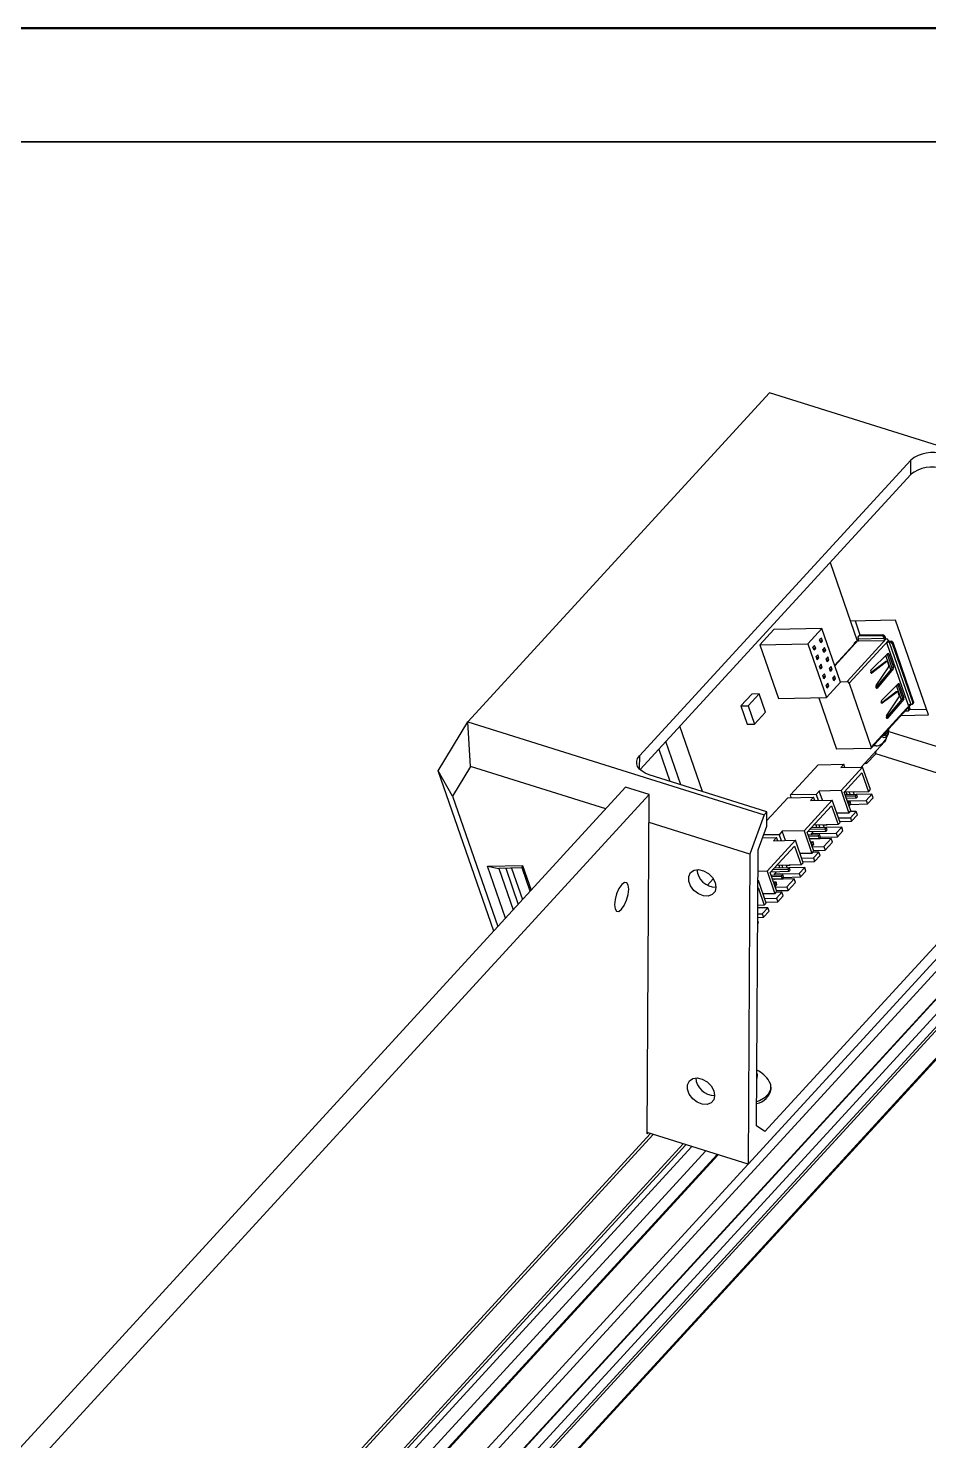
# Model space of a CAD drawing. Header units: millimetres. Extents: x -11 to 294, y 0 to 216.
# Drawn here: x 49.2 to 99.5, y 136.9 to 215.9 of the extents above; entities that cross this region are included whole.
import ezdxf

# ---------------------------------------------------------------- set-up
doc = ezdxf.new("R2010")
doc.units = ezdxf.units.MM
doc.layers.add('PAGE_BORDER', color=7, linetype='Continuous')

msp = doc.modelspace()

# ---------------------------------------------------------------- linework, layer by layer
at = {"color": 7, "linetype": 'Continuous', "lineweight": 50}
msp.add_line((0, 215.9), (279.4, 215.9), dxfattribs=at)
at = {"color": 7, "linetype": 'Continuous', "lineweight": 25}
for p, q in [((73.745, 177.108), (90.61, 195.5)), ((101.392, 192.115), (90.61, 195.5)), ((83.329, 175.198), (98.503, 191.746)), ((98.498, 190.933), (98.503, 191.746)), ((83.366, 174.43), (98.498, 190.933)), ((93.992, 186.019), (95.509, 181.637)), ((97.658, 182.787), (95.129, 182.734)), ((95.681, 181.947), (95.406, 182.74)), ((99.491, 177.493), (97.658, 182.787)), ((90.848, 182.264), (90.065, 181.41)), ((93.536, 182.32), (90.848, 182.264)), ((93.536, 182.32), (92.753, 181.466)), ((93.503, 181.792), (93.409, 181.689)), ((93.563, 181.62), (93.503, 181.792)), ((94.576, 179.315), (93.536, 182.32)), ((94.945, 179.356), (97.137, 181.747)), ((95.552, 181.807), (95.572, 181.75)), ((95.609, 181.928), (95.562, 181.877)), ((95.572, 181.75), (97.019, 181.781)), ((95.653, 181.946), (95.606, 181.895)), ((96.886, 181.922), (95.606, 181.895)), ((96.933, 181.973), (95.653, 181.946)), ((96.933, 181.973), (96.886, 181.922)), ((97.046, 181.889), (96.999, 181.838)), ((96.999, 181.838), (97.019, 181.781)), ((97.095, 181.746), (97.001, 181.643)), ((97.046, 181.889), (97.095, 181.746)), ((97.095, 181.746), (97.137, 181.747)), ((90.065, 181.41), (92.753, 181.466)), ((90.065, 181.41), (91.106, 178.404)), ((92.753, 181.466), (93.793, 178.461)), ((93.127, 181.382), (93.033, 181.279)), ((93.093, 181.108), (93.033, 181.279)), ((93.187, 181.21), (93.058, 181.207)), ((93.093, 181.108), (93.187, 181.21)), ((93.187, 181.21), (93.127, 181.382)), ((93.469, 181.517), (93.409, 181.689)), ((93.563, 181.62), (93.434, 181.617)), ((93.469, 181.517), (93.563, 181.62)), ((93.686, 181.262), (93.592, 181.16)), ((93.652, 180.988), (93.592, 181.16)), ((93.746, 181.09), (93.617, 181.088)), ((93.652, 180.988), (93.746, 181.09)), ((93.746, 181.09), (93.686, 181.262)), ((95.563, 181.696), (94.248, 180.262)), ((97.25, 181.663), (95.057, 179.272)), ((95.33, 181.442), (95.33, 181.442)), ((95.386, 181.563), (95.339, 181.512)), ((95.43, 181.581), (95.383, 181.53)), ((95.383, 181.53), (95.411, 181.53)), ((95.43, 181.581), (95.458, 181.582)), ((97.001, 181.643), (95.555, 181.613)), ((96.278, 179.988), (97.225, 180.929)), ((97.171, 181.517), (97.265, 181.62)), ((98.379, 178.026), (97.171, 181.517)), ((97.25, 181.663), (97.265, 181.62)), ((97.265, 181.62), (97.403, 181.623)), ((97.301, 181.57), (97.356, 181.571)), ((97.301, 181.57), (98.51, 178.079)), ((97.356, 181.571), (97.403, 181.623)), ((97.516, 181.539), (97.469, 181.487)), ((97.469, 181.487), (98.618, 178.167)), ((98.665, 178.219), (97.516, 181.539)), ((93.311, 180.852), (93.217, 180.75)), ((93.276, 180.578), (93.217, 180.75)), ((93.37, 180.681), (93.242, 180.678)), ((93.276, 180.578), (93.37, 180.681)), ((93.37, 180.681), (93.311, 180.852)), ((93.494, 180.323), (93.4, 180.22)), ((93.459, 180.049), (93.4, 180.22)), ((93.553, 180.151), (93.425, 180.148)), ((93.459, 180.049), (93.553, 180.151)), ((93.553, 180.151), (93.494, 180.323)), ((93.87, 180.733), (93.776, 180.63)), ((93.835, 180.458), (93.776, 180.63)), ((93.929, 180.561), (93.801, 180.558)), ((93.835, 180.458), (93.929, 180.561)), ((93.929, 180.561), (93.87, 180.733)), ((94.053, 180.203), (93.959, 180.101)), ((94.112, 180.031), (94.053, 180.203)), ((96.277, 179.861), (97.088, 180.473)), ((97.171, 180.475), (96.323, 179.834)), ((96.566, 179.133), (97.271, 180.186)), ((97.088, 180.473), (97.171, 180.475)), ((97.185, 180.48), (97.102, 180.478)), ((97.397, 180.013), (97.117, 180.822)), ((97.451, 180.154), (97.194, 180.898)), ((97.278, 180.272), (97.218, 180.447)), ((97.275, 180.905), (97.534, 180.156)), ((97.451, 180.154), (97.534, 180.156)), ((93.677, 179.793), (93.583, 179.691)), ((93.643, 179.519), (93.583, 179.691)), ((93.737, 179.622), (93.608, 179.619)), ((93.643, 179.519), (93.737, 179.622)), ((93.737, 179.622), (93.677, 179.793)), ((94.019, 179.929), (93.959, 180.101)), ((94.112, 180.031), (93.984, 180.029)), ((94.019, 179.929), (94.112, 180.031)), ((94.236, 179.674), (94.142, 179.571)), ((94.202, 179.399), (94.142, 179.571)), ((94.296, 179.502), (94.167, 179.499)), ((94.202, 179.399), (94.296, 179.502)), ((94.296, 179.502), (94.236, 179.674)), ((94.565, 179.348), (94.945, 179.356)), ((96.277, 179.862), (96.265, 179.896)), ((96.567, 179.023), (97.441, 180.064)), ((97.524, 180.066), (96.623, 178.991)), ((97.441, 180.064), (97.524, 180.066)), ((89.614, 178.659), (89.006, 177.996)), ((90.029, 178.668), (89.421, 178.005)), ((90.029, 178.668), (89.614, 178.659)), ((90.384, 177.645), (90.029, 178.668)), ((93.861, 179.264), (93.767, 179.161)), ((93.826, 178.99), (93.767, 179.161)), ((93.92, 179.092), (93.791, 179.089)), ((93.793, 178.461), (94.576, 179.315)), ((93.826, 178.99), (93.92, 179.092)), ((93.92, 179.092), (93.861, 179.264)), ((95.057, 179.272), (96.296, 175.694)), ((96.571, 179.013), (96.559, 179.047)), ((96.862, 178.172), (97.673, 178.784)), ((96.863, 178.3), (97.81, 179.24)), ((97.756, 178.786), (96.908, 178.146)), ((97.673, 178.784), (97.756, 178.786)), ((97.769, 178.791), (97.686, 178.789)), ((97.982, 178.324), (97.702, 179.133)), ((98.035, 178.466), (97.778, 179.209)), ((97.863, 178.583), (97.802, 178.759)), ((97.859, 179.216), (98.119, 178.467)), ((89.006, 177.996), (89.421, 178.005)), ((89.006, 177.996), (89.36, 176.973)), ((89.421, 178.005), (89.775, 176.981)), ((91.106, 178.404), (93.793, 178.461)), ((93.354, 178.452), (94.353, 175.567)), ((96.287, 175.625), (98.479, 178.016)), ((96.862, 178.173), (96.85, 178.207)), ((97.151, 177.444), (97.856, 178.497)), ((97.152, 177.334), (98.025, 178.376)), ((98.108, 178.377), (97.208, 177.303)), ((98.025, 178.376), (98.108, 178.377)), ((98.035, 178.466), (98.119, 178.467)), ((98.396, 177.802), (98.376, 177.86)), ((98.386, 177.733), (98.433, 177.784)), ((98.396, 177.802), (98.443, 177.854)), ((98.412, 177.943), (98.443, 177.854)), ((99.388, 177.792), (98.422, 177.772)), ((98.565, 178.08), (98.51, 178.079)), ((98.609, 178.098), (98.656, 178.149)), ((98.618, 178.167), (98.665, 178.219)), ((72.079, 174.373), (73.745, 177.108)), ((73.892, 174.605), (73.745, 177.108)), ((73.745, 177.108), (90.3, 171.909)), ((89.36, 176.973), (89.775, 176.981)), ((89.775, 176.981), (90.384, 177.645)), ((97.155, 177.325), (97.144, 177.359)), ((97.97, 177.461), (99.491, 177.493)), ((98.2, 177.712), (98.342, 177.715)), ((86.862, 173.209), (85.597, 176.863)), ((97.272, 176.57), (107.248, 173.437)), ((84.409, 175.567), (85.025, 173.785)), ((85.652, 173.589), (84.814, 176.009)), ((96.243, 175.607), (94.353, 175.567)), ((97.03, 175.995), (95.727, 174.574)), ((96.435, 175.786), (96.561, 175.761)), ((96.547, 175.323), (96.565, 175.488)), ((96.561, 175.761), (96.63, 175.763)), ((91.771, 173.017), (93.321, 174.708)), ((93.321, 174.708), (94.762, 174.738)), ((94.589, 174.55), (94.762, 174.738)), ((94.825, 174.555), (94.762, 174.738)), ((96.035, 174.765), (95.881, 174.741)), ((95.999, 174.87), (96.035, 174.765)), ((96.547, 175.323), (96.035, 174.765)), ((106.773, 172.112), (96.547, 175.323)), ((72.887, 172.956), (72.079, 174.373)), ((75.184, 165.404), (72.079, 174.373)), ((73.892, 174.605), (72.887, 172.956)), ((81.445, 172.233), (73.892, 174.605)), ((90.457, 172.08), (83.88, 174.145)), ((94.589, 174.55), (95.809, 174.576)), ((95.809, 174.576), (94.603, 173.261)), ((94.782, 173.18), (95.768, 174.256)), ((95.768, 174.256), (96.135, 173.197)), ((96.245, 173.317), (95.809, 174.576)), ((82.558, 173.446), (39.352, 126.325)), ((83.881, 173.031), (40.68, 125.915)), ((83.881, 173.031), (82.558, 173.446)), ((83.765, 154.065), (83.881, 173.031)), ((93.212, 173.047), (91.771, 173.017)), ((93.384, 173.235), (93.212, 173.047)), ((93.212, 173.047), (93.327, 172.715)), ((94.603, 173.261), (93.384, 173.235)), ((93.562, 172.72), (93.384, 173.235)), ((94.603, 173.261), (95.039, 172.002)), ((95.148, 172.121), (94.782, 173.18)), ((96.135, 173.197), (94.786, 173.169)), ((94.828, 173.046), (95.475, 173.059)), ((94.942, 173.048), (94.899, 173.171)), ((95.108, 173.052), (95.066, 173.175)), ((95.344, 173.057), (95.301, 173.179)), ((95.475, 173.059), (95.396, 172.974)), ((95.524, 172.916), (95.475, 173.059)), ((96.334, 173.059), (95.481, 173.041)), ((96.334, 173.059), (96.013, 172.709)), ((96.135, 173.197), (96.245, 173.317)), ((96.403, 172.859), (96.334, 173.059)), ((72.887, 172.956), (75.414, 165.655)), ((89.403, 152.36), (107.833, 172.461)), ((90.454, 171.581), (91.63, 172.863)), ((91.63, 172.863), (93.071, 172.894)), ((91.822, 172.867), (91.771, 173.017)), ((94.117, 172.731), (92.536, 171.007)), ((92.715, 170.926), (94.077, 172.412)), ((92.898, 172.706), (93.071, 172.894)), ((92.898, 172.706), (94.117, 172.731)), ((93.134, 172.711), (93.071, 172.894)), ((94.077, 172.412), (94.444, 171.353)), ((94.553, 171.472), (94.117, 172.731)), ((94.857, 172.963), (95.396, 172.974)), ((95.446, 172.831), (94.907, 172.819)), ((94.953, 172.687), (96.013, 172.709)), ((94.964, 172.655), (95.107, 172.658)), ((94.992, 172.572), (95.028, 172.573)), ((95.107, 172.658), (95.028, 172.573)), ((95.028, 172.573), (95.078, 172.429)), ((95.078, 172.429), (95.042, 172.429)), ((95.078, 172.429), (95.156, 172.515)), ((95.156, 172.515), (95.107, 172.658)), ((95.132, 172.489), (96.082, 172.509)), ((95.396, 172.974), (95.446, 172.831)), ((95.446, 172.831), (95.524, 172.916)), ((96.013, 172.709), (96.082, 172.509)), ((96.082, 172.509), (96.403, 172.859)), ((89.509, 169.701), (83.871, 171.471)), ((90.3, 171.909), (89.509, 169.701)), ((90.457, 172.08), (90.3, 171.909)), ((106.773, 172.112), (90.347, 154.198)), ((90.452, 171.267), (90.457, 172.08)), ((95.039, 172.002), (94.375, 171.988)), ((94.444, 171.353), (94.553, 171.472)), ((94.464, 171.73), (95.128, 171.744)), ((94.534, 171.53), (95.197, 171.544)), ((95.039, 172.002), (95.148, 172.121)), ((95.449, 172.094), (95.117, 172.087)), ((95.449, 172.094), (95.128, 171.744)), ((95.128, 171.744), (95.197, 171.544)), ((95.197, 171.544), (95.518, 171.894)), ((95.518, 171.894), (95.449, 172.094)), ((89.977, 169.942), (90.452, 171.267)), ((91.145, 170.793), (90.275, 170.775)), ((91.317, 170.981), (91.145, 170.793)), ((91.145, 170.793), (91.26, 170.461)), ((92.536, 171.007), (91.317, 170.981)), ((91.495, 170.466), (91.317, 170.981)), ((92.536, 171.007), (92.972, 169.747)), ((93.082, 169.867), (92.715, 170.926)), ((93.747, 170.978), (92.743, 170.957)), ((92.761, 170.791), (93.408, 170.805)), ((92.79, 170.708), (93.329, 170.72)), ((92.878, 171.104), (93.697, 171.121)), ((93.054, 170.963), (92.952, 170.852)), ((92.952, 170.852), (94.337, 170.882)), ((92.971, 170.796), (92.952, 170.852)), ((92.956, 171.189), (93.776, 171.206)), ((94.444, 171.353), (93.08, 171.324)), ((93.254, 171.195), (93.208, 171.327)), ((93.408, 170.805), (93.329, 170.72)), ((93.329, 170.72), (93.379, 170.577)), ((93.42, 171.199), (93.375, 171.33)), ((93.379, 170.577), (93.457, 170.662)), ((93.457, 170.662), (93.408, 170.805)), ((93.457, 170.661), (94.407, 170.681)), ((93.656, 171.204), (93.61, 171.335)), ((93.806, 171.33), (93.613, 171.326)), ((93.776, 171.206), (93.697, 171.121)), ((93.697, 171.121), (93.747, 170.978)), ((93.747, 170.978), (93.825, 171.063)), ((93.825, 171.063), (93.776, 171.206)), ((94.643, 171.215), (93.779, 171.196)), ((93.803, 171.339), (93.806, 171.33)), ((93.806, 171.33), (93.814, 171.339)), ((94.643, 171.215), (94.337, 170.882)), ((94.337, 170.882), (94.407, 170.681)), ((94.407, 170.681), (94.712, 171.014)), ((94.712, 171.014), (94.643, 171.215)), ((53.275, 110.718), (108.102, 170.513)), ((89.883, 154.498), (89.977, 169.942)), ((90.221, 170.623), (91.004, 170.639)), ((92.051, 170.477), (90.469, 168.752)), ((90.648, 168.672), (92.01, 170.157)), ((90.831, 170.452), (91.004, 170.639)), ((90.831, 170.452), (92.051, 170.477)), ((91.067, 170.457), (91.004, 170.639)), ((92.01, 170.157), (92.377, 169.098)), ((92.487, 169.218), (92.051, 170.477)), ((93.379, 170.577), (92.84, 170.565)), ((94.055, 170.574), (92.845, 170.549)), ((92.897, 170.401), (93.04, 170.404)), ((92.926, 170.318), (92.961, 170.318)), ((92.928, 170.55), (92.944, 170.567)), ((93.04, 170.404), (92.961, 170.318)), ((92.961, 170.318), (93.011, 170.175)), ((92.972, 169.747), (93.082, 169.867)), ((93.011, 170.175), (92.975, 170.174)), ((92.995, 170.116), (93.648, 170.13)), ((93.011, 170.175), (93.089, 170.261)), ((93.089, 170.261), (93.04, 170.404)), ((93.065, 169.916), (93.718, 169.93)), ((94.055, 170.574), (93.648, 170.13)), ((93.648, 170.13), (93.718, 169.93)), ((93.718, 169.93), (94.125, 170.374)), ((94.125, 170.374), (94.055, 170.574)), ((74.83, 169.037), (76.797, 169.078)), ((76.771, 168.933), (76.797, 169.078)), ((76.797, 169.078), (77.278, 167.688)), ((89.509, 169.701), (89.403, 152.36)), ((92.377, 169.098), (91.013, 169.07)), ((91.353, 168.945), (91.308, 169.076)), ((91.589, 168.95), (91.543, 169.081)), ((91.739, 169.076), (91.546, 169.072)), ((91.736, 169.085), (91.739, 169.076)), ((91.739, 169.076), (91.748, 169.085)), ((92.972, 169.747), (92.308, 169.733)), ((92.377, 169.098), (92.487, 169.218)), ((92.397, 169.476), (93.061, 169.49)), ((92.467, 169.275), (93.13, 169.289)), ((93.366, 169.823), (93.035, 169.816)), ((93.366, 169.823), (93.061, 169.49)), ((93.061, 169.49), (93.13, 169.289)), ((93.13, 169.289), (93.436, 169.622)), ((93.436, 169.622), (93.366, 169.823)), ((53.877, 110.53), (107.517, 169.031)), ((75.84, 166.119), (74.83, 169.037)), ((74.83, 169.037), (75.469, 168.905)), ((76.771, 168.933), (75.469, 168.905)), ((75.469, 168.905), (76.271, 166.589)), ((75.854, 168.914), (76.553, 166.896)), ((76.183, 168.92), (76.793, 167.159)), ((77.223, 167.628), (76.771, 168.933)), ((87.144, 167.971), (87.463, 168.319)), ((90.469, 168.752), (89.97, 168.742)), ((90.469, 168.752), (90.905, 167.493)), ((91.015, 167.613), (90.648, 168.672)), ((91.68, 168.724), (90.676, 168.703)), ((90.695, 168.537), (91.341, 168.551)), ((90.723, 168.454), (91.263, 168.465)), ((91.312, 168.322), (90.773, 168.311)), ((91.988, 168.32), (90.779, 168.294)), ((90.811, 168.849), (91.63, 168.867)), ((90.861, 168.296), (90.877, 168.313)), ((90.987, 168.709), (90.885, 168.598)), ((90.885, 168.598), (92.27, 168.627)), ((90.905, 168.542), (90.885, 168.598)), ((90.889, 168.935), (91.709, 168.952)), ((91.187, 168.941), (91.141, 169.072)), ((91.341, 168.551), (91.263, 168.465)), ((91.263, 168.465), (91.312, 168.322)), ((91.312, 168.322), (91.39, 168.408)), ((91.39, 168.408), (91.341, 168.551)), ((91.39, 168.407), (92.34, 168.427)), ((91.988, 168.32), (91.581, 167.876)), ((91.709, 168.952), (91.63, 168.867)), ((91.63, 168.867), (91.68, 168.724)), ((91.68, 168.724), (91.758, 168.809)), ((91.758, 168.809), (91.709, 168.952)), ((92.576, 168.96), (91.712, 168.942)), ((92.058, 168.12), (91.988, 168.32)), ((92.576, 168.96), (92.27, 168.627)), ((92.27, 168.627), (92.34, 168.427)), ((92.34, 168.427), (92.645, 168.76)), ((92.645, 168.76), (92.576, 168.96)), ((89.964, 167.843), (90.31, 166.844)), ((89.984, 168.223), (89.966, 168.204)), ((89.967, 168.223), (89.984, 168.223)), ((90.42, 166.964), (89.984, 168.223)), ((90.83, 168.146), (90.973, 168.149)), ((90.859, 168.063), (90.895, 168.064)), ((90.973, 168.149), (90.895, 168.064)), ((90.895, 168.064), (90.944, 167.921)), ((90.905, 167.493), (91.015, 167.613)), ((90.944, 167.921), (90.908, 167.92)), ((90.928, 167.862), (91.581, 167.876)), ((90.944, 167.921), (91.022, 168.006)), ((91.299, 167.569), (90.968, 167.562)), ((91.022, 168.006), (90.973, 168.149)), ((91.299, 167.569), (90.994, 167.236)), ((90.998, 167.662), (91.651, 167.676)), ((91.369, 167.368), (91.299, 167.569)), ((91.581, 167.876), (91.651, 167.676)), ((91.651, 167.676), (92.058, 168.12)), ((55.672, 109.966), (108.047, 167.088)), ((90.509, 166.706), (89.957, 166.694)), ((90.31, 166.844), (89.958, 166.837)), ((90.509, 166.706), (90.203, 166.373)), ((90.905, 167.493), (90.241, 167.479)), ((90.31, 166.844), (90.42, 166.964)), ((90.33, 167.222), (90.994, 167.236)), ((90.4, 167.021), (91.064, 167.035)), ((90.578, 166.506), (90.509, 166.706)), ((90.994, 167.236), (91.064, 167.035)), ((91.064, 167.035), (91.369, 167.368)), ((89.991, 165.865), (89.953, 165.975)), ((89.954, 166.166), (90.273, 166.173)), ((89.955, 166.368), (90.203, 166.373)), ((90.203, 166.373), (90.273, 166.173)), ((90.273, 166.173), (90.578, 166.506)), ((89.952, 165.823), (89.991, 165.865)), ((90.692, 156.557), (90.692, 156.669)), ((83.947, 154.074), (46.224, 112.933)), ((89.403, 152.36), (83.765, 154.131)), ((83.812, 154.116), (83.765, 154.065)), ((90.347, 154.198), (89.883, 154.498)), ((48.532, 112.208), (86.255, 153.349)), ((49.316, 111.962), (87.039, 153.103)), ((87.678, 152.902), (49.955, 111.761))]:
    msp.add_line(p, q, dxfattribs=at)
at = {"color": 8, "linetype": 'Continuous', "lineweight": 25}
for p, q in [((95.581, 181.685), (94.256, 180.241)), ((97.199, 180.903), (97.275, 180.905)), ((96.296, 179.834), (96.323, 179.834)), ((96.583, 178.991), (96.623, 178.991)), ((97.783, 179.214), (97.859, 179.216)), ((96.296, 175.694), (98.479, 178.075)), ((96.88, 178.145), (96.908, 178.146)), ((98.376, 177.86), (98.335, 177.859)), ((97.168, 177.302), (97.208, 177.303)), ((83.329, 175.198), (83.325, 174.473)), ((51.68, 111.219), (107.833, 172.461)), ((54.377, 110.373), (108.018, 168.874)), ((46.383, 112.883), (84.106, 154.024)), ((48.061, 112.356), (85.783, 153.497)), ((48.206, 112.31), (85.929, 153.451)), ((50.003, 111.746), (87.726, 152.887))]:
    msp.add_line(p, q, dxfattribs=at)
at = {"color": 7, "linetype": 'Continuous', "lineweight": 25, "flags": 128}
for points in [[(97.225, 180.929), (97.231, 180.934), (97.238, 180.937), (97.245, 180.937), (97.252, 180.935), (97.259, 180.93), (97.265, 180.924), (97.271, 180.915), (97.275, 180.905)], [(97.218, 180.447), (97.213, 180.457), (97.209, 180.465), (97.203, 180.472), (97.197, 180.476), (97.19, 180.479), (97.184, 180.48), (97.177, 180.478), (97.171, 180.475)], [(96.323, 179.834), (96.317, 179.831), (96.311, 179.829), (96.304, 179.83), (96.298, 179.833), (96.291, 179.837), (96.286, 179.844), (96.281, 179.852), (96.277, 179.862)], [(96.623, 178.991), (96.617, 178.985), (96.609, 178.982), (96.602, 178.981), (96.595, 178.982), (96.588, 178.987), (96.581, 178.993), (96.575, 179.002), (96.571, 179.013)], [(97.802, 178.759), (97.798, 178.768), (97.793, 178.777), (97.788, 178.783), (97.782, 178.788), (97.775, 178.791), (97.768, 178.791), (97.762, 178.79), (97.756, 178.786)], [(97.81, 179.24), (97.816, 179.245), (97.823, 179.248), (97.83, 179.248), (97.837, 179.246), (97.844, 179.242), (97.85, 179.235), (97.855, 179.226), (97.859, 179.216)], [(96.908, 178.146), (96.902, 178.142), (96.895, 178.141), (96.889, 178.141), (96.882, 178.144), (96.876, 178.149), (96.87, 178.155), (96.866, 178.164), (96.862, 178.173)], [(98.362, 177.888), (98.369, 177.875), (98.376, 177.86)], [(97.208, 177.303), (97.201, 177.297), (97.194, 177.293), (97.187, 177.292), (97.179, 177.294), (97.172, 177.298), (97.166, 177.305), (97.16, 177.314), (97.155, 177.325)], [(96.881, 176.273), (96.895, 176.262), (97.002, 176.221), (97.108, 176.256), (97.197, 176.362), (97.256, 176.523), (97.276, 176.704)], [(97.134, 176.167), (97.088, 176.073), (97.03, 175.995)], [(83.88, 174.145), (83.662, 174.23), (83.477, 174.339), (83.332, 174.466), (83.231, 174.607), (83.18, 174.756), (83.179, 174.908), (83.23, 175.057), (83.329, 175.198)], [(87.561, 168.124), (87.611, 167.853), (87.558, 167.615), (87.408, 167.442), (87.183, 167.356), (86.912, 167.37), (86.632, 167.482), (86.381, 167.676), (86.193, 167.927), (86.093, 168.2), (86.094, 168.459), (86.197, 168.669), (86.388, 168.801), (86.64, 168.837), (86.921, 168.773), (87.191, 168.617), (87.414, 168.391), (87.561, 168.124)], [(82.705, 167.448), (82.737, 167.745), (82.708, 167.977), (82.623, 168.106), (82.494, 168.115), (82.341, 168.001), (82.188, 167.782), (82.058, 167.491), (81.97, 167.172), (81.938, 166.874), (81.967, 166.643), (82.052, 166.514), (82.181, 166.505), (82.333, 166.619), (82.486, 166.838), (82.617, 167.129), (82.705, 167.448)], [(89.899, 157.147), (89.908, 157.164), (89.943, 157.352), (89.901, 157.467)], [(87.489, 156.474), (87.539, 156.203), (87.486, 155.965), (87.337, 155.791), (87.112, 155.706), (86.841, 155.72), (86.561, 155.832), (86.31, 156.026), (86.122, 156.277), (86.022, 156.55), (86.023, 156.809), (86.126, 157.018), (86.317, 157.15), (86.569, 157.187), (86.849, 157.123), (87.119, 156.967), (87.343, 156.74), (87.489, 156.474)], [(89.891, 155.873), (90.049, 155.933), (90.358, 156.107), (90.574, 156.323), (90.682, 156.566), (90.673, 156.817), (90.594, 156.992)]]:
    msp.add_lwpolyline(points, dxfattribs=at)
at = {"color": 8, "linetype": 'Continuous', "lineweight": 25, "flags": 128}
for points in [[(52.166, 111.067), (108.126, 172.097), (116.556, 169.45)], [(53.258, 110.724), (108.116, 170.553), (112.519, 169.171)], [(54.523, 110.327), (108.105, 168.765), (111.408, 167.728)], [(55.615, 109.984), (108.096, 167.221), (110.891, 166.343)]]:
    msp.add_lwpolyline(points, dxfattribs=at)
at = {"color": 7, "linetype": 'Continuous', "lineweight": 25}
for centre, radius, start, end in [((99.683, 190.3), 1.867, 70.50732, 129.21492), ((99.678, 189.487), 1.867, 70.5067, 129.21553), ((95.606, 181.835), 0.0604, 90.50067, 206.77642), ((95.433, 181.698), 0.149, 325.10714, 20.54985), ((95.652, 181.887), 0.0592, 88.85905, 136.27497), ((96.88, 181.796), 0.126, 19.40705, 87.19366), ((96.927, 181.847), 0.126, 19.40842, 87.19472), ((96.879, 181.728), 0.149, 325.1159, 20.54108), ((97.131, 181.621), 0.126, 19.40694, 87.1962), ((95.384, 181.469), 0.0604, 90.4998, 206.77256), ((95.429, 181.522), 0.0592, 88.84494, 136.29366), ((95.603, 181.659), 0.0542, 114.78819, 137.15517), ((97.307, 181.369), 0.202, 91.77045, 132.55015), ((97.35, 181.445), 0.126, 19.4008, 87.19991), ((97.397, 181.497), 0.126, 19.39657, 87.20656), ((97.102, 180.455), 0.0229, 91.822, 128.9757), ((97.18, 180.237), 0.104, 330.85666, 19.56231), ((97.357, 180.12), 0.101, 326.73409, 20.24271), ((97.44, 180.121), 0.101, 326.73409, 20.24271), ((94.938, 179.23), 0.126, 19.39657, 87.20656), ((96.356, 179.93), 0.0974, 143.44305, 200.88855), ((96.657, 179.082), 0.104, 150.84964, 199.56385), ((97.687, 178.766), 0.0233, 92.12247, 128.68881), ((97.764, 178.548), 0.104, 330.85297, 19.55942), ((96.941, 178.242), 0.0974, 143.44142, 200.88415), ((97.941, 178.431), 0.101, 326.74106, 20.23717), ((98.024, 178.433), 0.101, 326.73831, 20.23226), ((98.342, 177.775), 0.0604, 270.4998, 26.77256), ((98.516, 177.877), 0.202, 91.76433, 132.54876), ((98.381, 177.827), 0.0672, 320.87564, 23.65338), ((98.429, 178.057), 0.0652, 320.47529, 17.61369), ((98.564, 178.14), 0.0604, 270.50067, 26.77642), ((98.604, 178.192), 0.0672, 320.88077, 23.64826), ((97.242, 177.394), 0.105, 150.85912, 199.55437), ((96.224, 176.705), 1.057, 303.0733, 0.26813), ((97.004, 176.464), 0.128, 245.0398, 307.84744), ((96.812, 176.652), 0.395, 313.06397, 356.62865), ((96.242, 175.667), 0.0604, 270.49839, 26.7787), ((96.623, 176.081), 0.317, 238.45572, 304.13367), ((87.588, 168.903), 1.04, 183.69798, 271.26574), ((89.105, 156.05), 1.762, 32.33529, 63.12544), ((87.516, 157.253), 1.04, 183.69815, 271.26557), ((89.732, 156.722), 0.974, 279.36594, 350.21236)]:
    msp.add_arc(centre, radius, start, end, dxfattribs=at)
for points, knots in [([(96.98, 176.381), (96.987, 176.379), (97.021, 176.371), (97.055, 176.367), (97.082, 176.363)], [0, 0, 0, 0, 0.2082121, 1, 1, 1, 1]), ([(97.082, 176.363), (97.081, 176.409), (97.079, 176.468), (97.108, 176.517), (97.114, 176.528)], [0, 0, 0, 0, 0.777742, 1, 1, 1, 1])]:
    msp.add_open_spline(points, degree=3, knots=knots, dxfattribs=at)
at = {"layer": 'PAGE_BORDER', "lineweight": 35}
msp.add_line((6.35, 209.55), (273.05, 209.55), dxfattribs=at)

doc.saveas('drawing.dxf')
